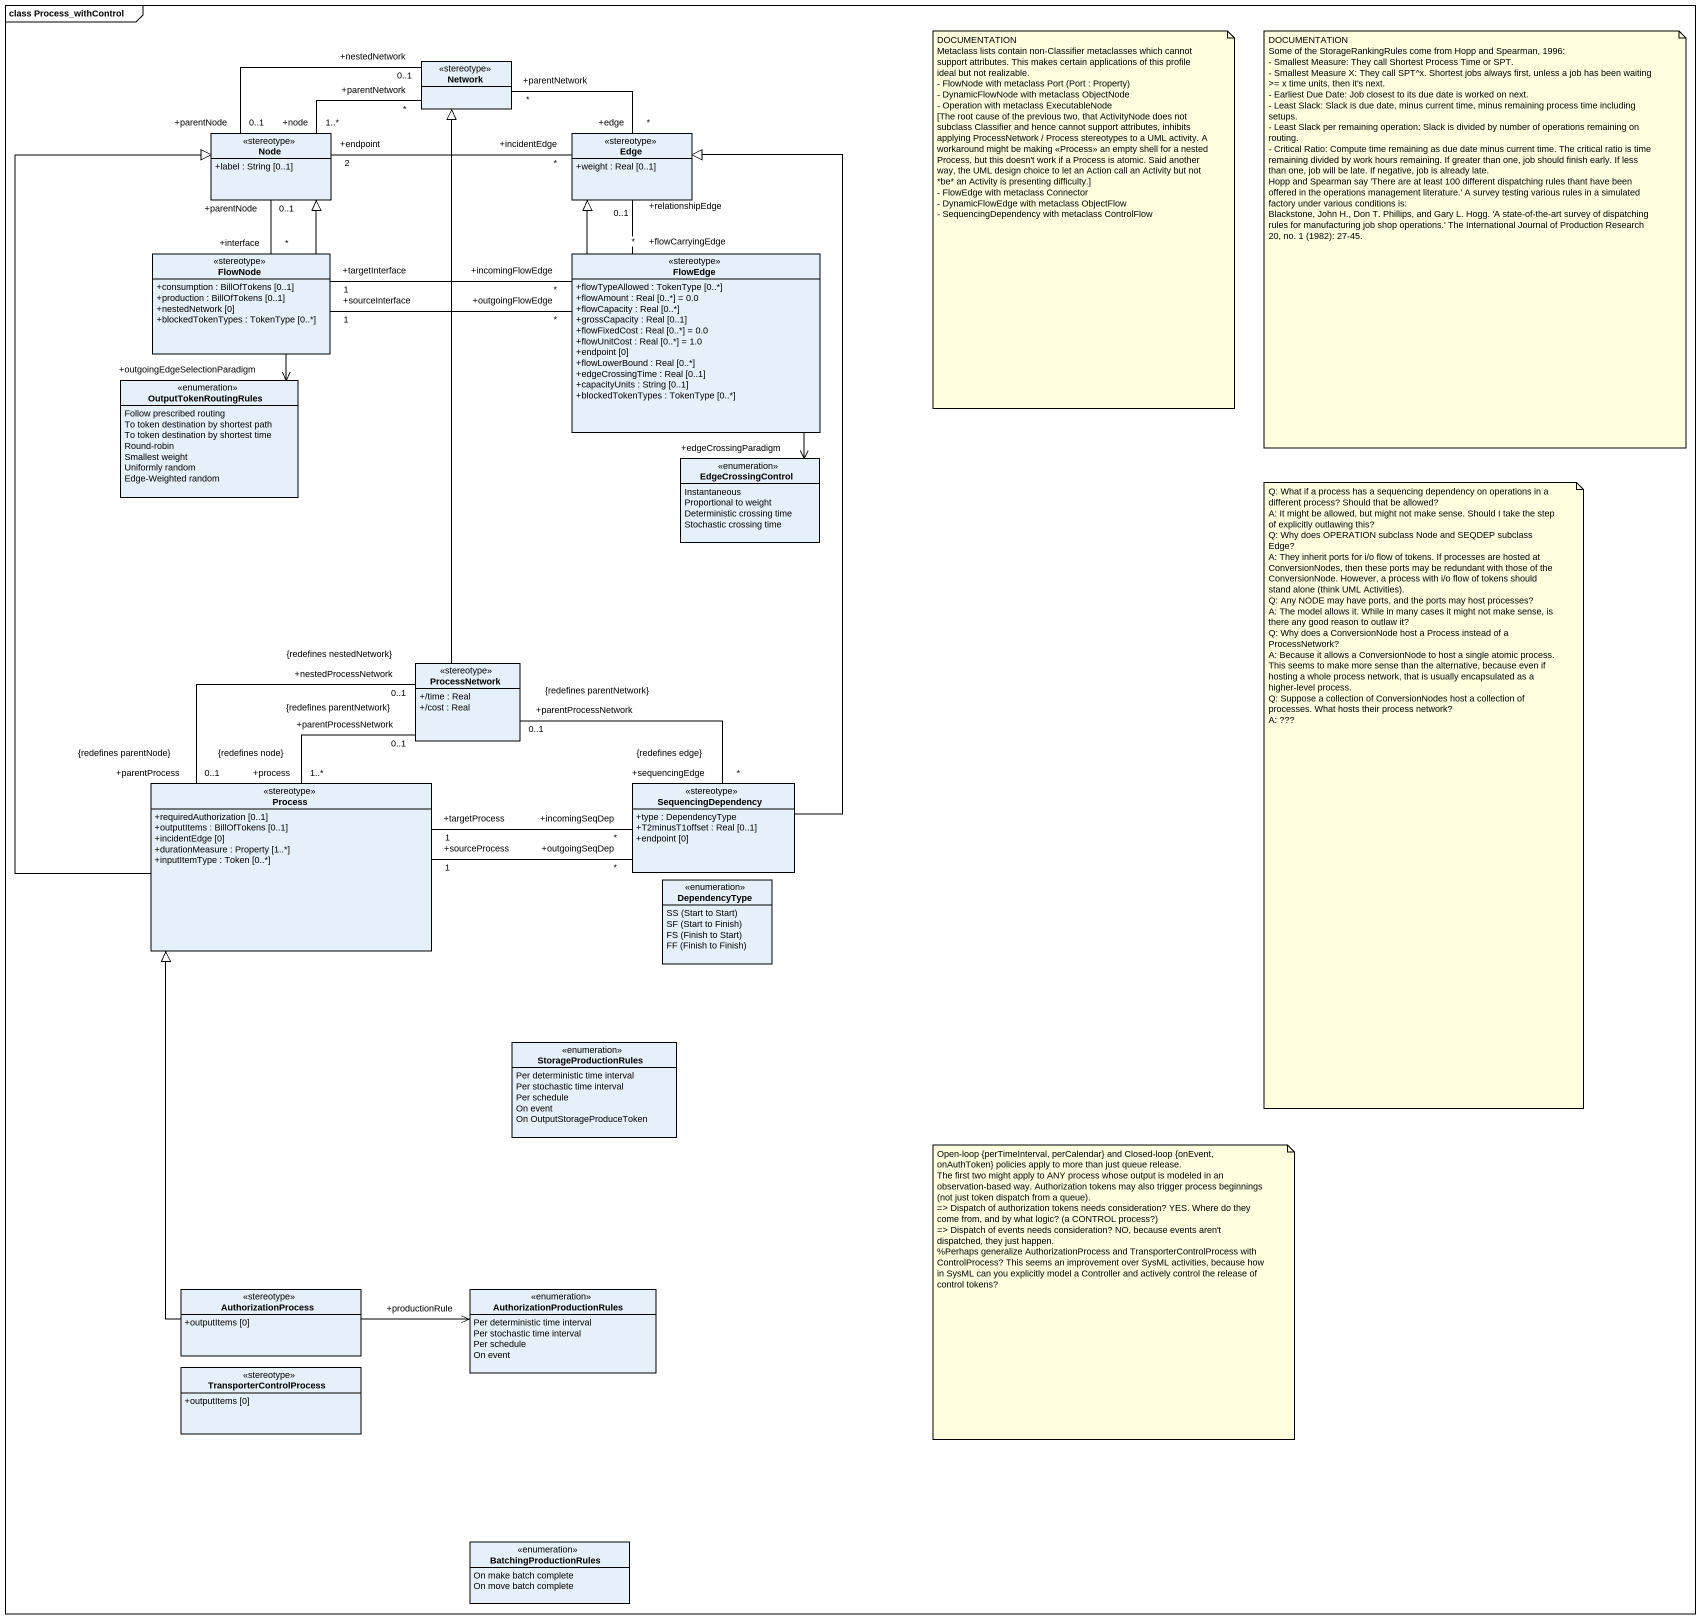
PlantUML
@startuml
mainframe class Process_withControl
hide circle
hide empty members
skinparam classAttributeIconSize 0
class "Network" as Network_ <<stereotype>>
class "Node" as Node_ <<stereotype>> {
  +label : String [0..1]
}
class Edge <<stereotype>> {
  +weight : Real [0..1]
}
class FlowNode <<stereotype>> {
  +consumption : BillOfTokens [0..1]
  +production : BillOfTokens [0..1]
  +nestedNetwork [0]
  +blockedTokenTypes : TokenType [0..*]
}
class FlowEdge <<stereotype>> {
  +flowTypeAllowed : TokenType [0..*]
  +flowAmount : Real [0..*] = 0.0
  +flowCapacity : Real [0..*]
  +grossCapacity : Real [0..1]
  +flowFixedCost : Real [0..*] = 0.0
  +flowUnitCost : Real [0..*] = 1.0
  +endpoint [0]
  +flowLowerBound : Real [0..*]
  +edgeCrossingTime : Real [0..1]
  +capacityUnits : String [0..1]
  +blockedTokenTypes : TokenType [0..*]
}
enum OutputTokenRoutingRules {
  Follow prescribed routing
  To token destination by shortest path
  To token destination by shortest time
  Round-robin
  Smallest weight
  Uniformly random
  Edge-Weighted random
}
enum EdgeCrossingControl {
  Instantaneous
  Proportional to weight
  Deterministic crossing time
  Stochastic crossing time
}
class ProcessNetwork <<stereotype>> {
  +/time : Real
  +/cost : Real
}
class "Process" as Process_ <<stereotype>> {
  +requiredAuthorization [0..1]
  +outputItems : BillOfTokens [0..1]
  +incidentEdge [0]
  +durationMeasure : Property [1..*]
  +inputItemType : Token [0..*]
}
class SequencingDependency <<stereotype>> {
  +type : DependencyType
  +T2minusT1offset : Real [0..1]
  +endpoint [0]
}
enum DependencyType {
  {field} SS (Start to Start)
  {field} SF (Start to Finish)
  {field} FS (Finish to Start)
  {field} FF (Finish to Finish)
}
enum StorageProductionRules {
  Per deterministic time interval
  Per stochastic time interval
  Per schedule
  On event
  On OutputStorageProduceToken
}
class AuthorizationProcess <<stereotype>> {
  +outputItems [0]
}
enum AuthorizationProductionRules {
  Per deterministic time interval
  Per stochastic time interval
  Per schedule
  On event
}
class TransporterControlProcess <<stereotype>> {
  +outputItems [0]
}
enum BatchingProductionRules {
  On make batch complete
  On move batch complete
}
Network_ "+parentNetwork\n*" -left- "+node\n1..*" Node_
Network_ "+parentNetwork\n*" -right- "+edge\n*" Edge
Node_ "+parentNode\n0..1" -right- "+nestedNetwork\n0..1" Network_
Node_ "+endpoint\n2" -right- "+incidentEdge\n*" Edge
Node_ "+parentNode\n0..1" -- "+interface\n*" FlowNode
Edge "+relationshipEdge\n0..1" -- "+flowCarryingEdge\n*" FlowEdge
FlowNode -up-|> Node_
FlowNode "+targetInterface\n1" -right- "+incomingFlowEdge\n*" FlowEdge
FlowNode "+sourceInterface\n1" -right- "+outgoingFlowEdge\n*" FlowEdge
FlowEdge -up-|> Edge
OutputTokenRoutingRules "+outgoingEdgeSelectionParadigm" <-up- FlowNode
EdgeCrossingControl "+edgeCrossingParadigm" <-up- FlowEdge
ProcessNetwork -up-|> Network_
ProcessNetwork "+nestedProcessNetwork\n0..1\n{redefines nestedNetwork}" -- "+parentProcess\n0..1\n{redefines parentNode}" Process_
ProcessNetwork "+parentProcessNetwork\n0..1\n{redefines parentNetwork}" -- "+process\n1..*\n{redefines node}" Process_
ProcessNetwork "+parentProcessNetwork\n0..1\n{redefines parentNetwork}" -right- "+sequencingEdge\n*\n{redefines edge}" SequencingDependency
Process_ -up-|> Node_
Process_ "+sourceProcess\n1" -right- "+outgoingSeqDep\n*" SequencingDependency
Process_ "+targetProcess\n1" -right- "+incomingSeqDep\n*" SequencingDependency
SequencingDependency -up-|> Edge
AuthorizationProcess -up-|> Process_
AuthorizationProductionRules "+productionRule" <-left- AuthorizationProcess
note as N1
  DOCUMENTATION
  Metaclass lists contain non-Classifier metaclasses which cannot support attributes. This makes certain applications of this profile ideal but not realizable.
  - FlowNode with metaclass Port (Port : Property)
  - DynamicFlowNode with metaclass ObjectNode
  - Operation with metaclass ExecutableNode
  [The root cause of the previous two, that ActivityNode does not subclass Classifier and hence cannot support attributes, inhibits applying ProcessNetwork / Process stereotypes to a UML activity. A workaround might be making <<Process>> an empty shell for a nested Process, but this doesn't work if a Process is atomic. Said another way, the UML design choice to let an Action call an Activity but not *be* an Activity is presenting difficulty.]
  - FlowEdge with metaclass Connector
  - DynamicFlowEdge with metaclass ObjectFlow
  - SequencingDependency with metaclass ControlFlow
end note
note as N2
  DOCUMENTATION
  Some of the StorageRankingRules come from Hopp and Spearman, 1996:
  - Smallest Measure: They call Shortest Process Time or SPT.
  - Smallest Measure X: They call SPT^x. Shortest jobs always first, unless a job has been waiting >= x time units, then it's next.
  - Earliest Due Date: Job closest to its due date is worked on next.
  - Least Slack: Slack is due date, minus current time, minus remaining process time including setups.
  - Least Slack per remaining operation: Slack is divided by number of operations remaining on routing.
  - Critical Ratio: Compute time remaining as due date minus current time. The critical ratio is time remaining divided by work hours remaining. If greater than one, job should finish early. If less than one, job will be late. If negative, job is already late.
  Hopp and Spearman say 'There are at least 100 different dispatching rules thant have been offered in the operations management literature.' A survey testing various rules in a simulated factory under various conditions is:
  Blackstone, John H., Don T. Phillips, and Gary L. Hogg. 'A state-of-the-art survey of dispatching rules for manufacturing job shop operations.' The International Journal of Production Research 20, no. 1 (1982): 27-45.
end note
note as N3
  Q: What if a process has a sequencing dependency on operations in a different process? Should that be allowed?
  A: It might be allowed, but might not make sense. Should I take the step of explicitly outlawing this?
  Q: Why does OPERATION subclass Node and SEQDEP subclass Edge?
  A: They inherit ports for i/o flow of tokens. If processes are hosted at ConversionNodes, then these ports may be redundant with those of the ConversionNode. However, a process with i/o flow of tokens should stand alone (think UML Activities).
  Q: Any NODE may have ports, and the ports may host processes?
  A: The model allows it. While in many cases it might not make sense, is there any good reason to outlaw it?
  Q: Why does a ConversionNode host a Process instead of a ProcessNetwork?
  A: Because it allows a ConversionNode to host a single atomic process. This seems to make more sense than the alternative, because even if hosting a whole process network, that is usually encapsulated as a higher-level process.
  Q: Suppose a collection of ConversionNodes host a collection of processes. What hosts their process network?
  A: ???
end note
note as N4
  Open-loop {perTimeInterval, perCalendar} and Closed-loop {onEvent, onAuthToken} policies apply to more than just queue release.
  The first two might apply to ANY process whose output is modeled in an observation-based way. Authorization tokens may also trigger process beginnings (not just token dispatch from a queue).
  ~=> Dispatch of authorization tokens needs consideration? YES. Where do they come from, and by what logic? (a CONTROL process?)
  ~=> Dispatch of events needs consideration? NO, because events aren't dispatched, they just happen.
  %Perhaps generalize AuthorizationProcess and TransporterControlProcess with ControlProcess? This seems an improvement over SysML activities, because how in SysML can you explicitly model a Controller and actively control the release of control tokens?
end note
@enduml
